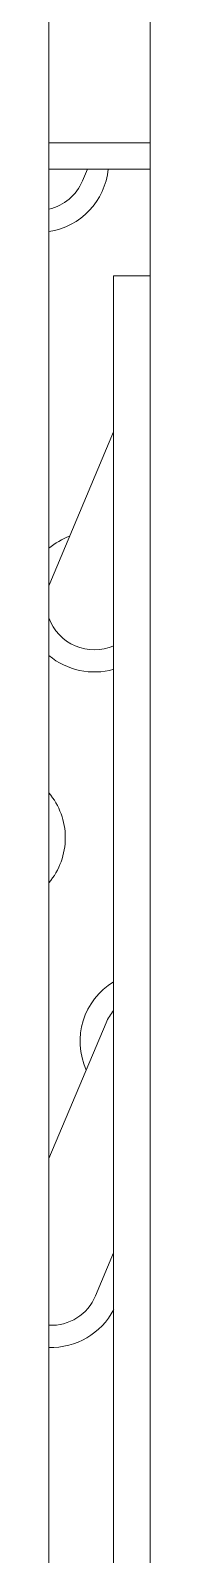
# Model space of a CAD drawing. Header units: millimetres. Extents: x 113490 to 142599, y -20467 to 115.
# Drawn here: x 135339.3 to 135349.3, y -6371.3 to -6220 of the extents above; entities that cross this region are included whole.
import ezdxf

# ---------------------------------------------------------------- set-up
doc = ezdxf.new("R2010")
doc.units = ezdxf.units.MM
doc.layers.add('DV1_0', color=7, linetype='Continuous')

msp = doc.modelspace()

# ---------------------------------------------------------------- linework, layer by layer
at = {"layer": 'DV1_0', "color": 7, "linetype": 'Continuous', "lineweight": 15}
for p, q in [((135339.26, -6451.75), (135339.26, -6162.73)), ((135349.26, -6244.37), (135349.26, -6162.97)), ((135349.26, -6233.78), (135339.26, -6233.78)), ((135342.58, -6234.96), (135343.07, -6233.78)), ((135345.66, -7292.37), (135345.66, -6244.37)), ((135345.66, -6244.37), (135349.26, -6244.37)), ((135345.66, -6259.89), (135339.36, -6274.92)), ((135344.91, -6318.56), (135339.26, -6332.04)), ((135343.87, -6345.67), (135345.66, -6341.39))]:
    msp.add_line(p, q, dxfattribs=at)
at = {"layer": 'DV1_0', "color": 7, "linetype": 'Continuous', "lineweight": 20}
for p, q in [((135339.26, -6231.18), (135349.26, -6231.18)), ((135349.26, -7292.37), (135349.26, -6244.37))]:
    msp.add_line(p, q, dxfattribs=at)
for centre, start, end in [((135338.19, -6233.12), 278.8418, 354.53), ((135343.75, -6276.76), 110.3748, 130.1197), ((135343.75, -6276.76), 229.8803, 285.9625), ((135333.92, -6300.18), 0, 39.925), ((135333.92, -6300.18), 320.075, 0), ((135349.3, -6320.4), 121.5394, 204.1002), ((135339.48, -6343.83), 268.2116, 332.6464)]:
    msp.add_arc(centre, 6.96, start, end, dxfattribs=at)
at = {"layer": 'DV1_0', "color": 7, "linetype": 'Continuous', "lineweight": 15}
for centre, start, end in [((135338.19, -6233.12), 282.988, 337.25), ((135343.75, -6276.76), 157.25, 160.4824), ((135343.75, -6276.76), 199.5176, 293.69), ((135349.3, -6320.4), 139.8934, 157.25), ((135339.48, -6343.83), 267.3845, 337.25)]:
    msp.add_arc(centre, 4.76, start, end, dxfattribs=at)

doc.saveas('drawing.dxf')
